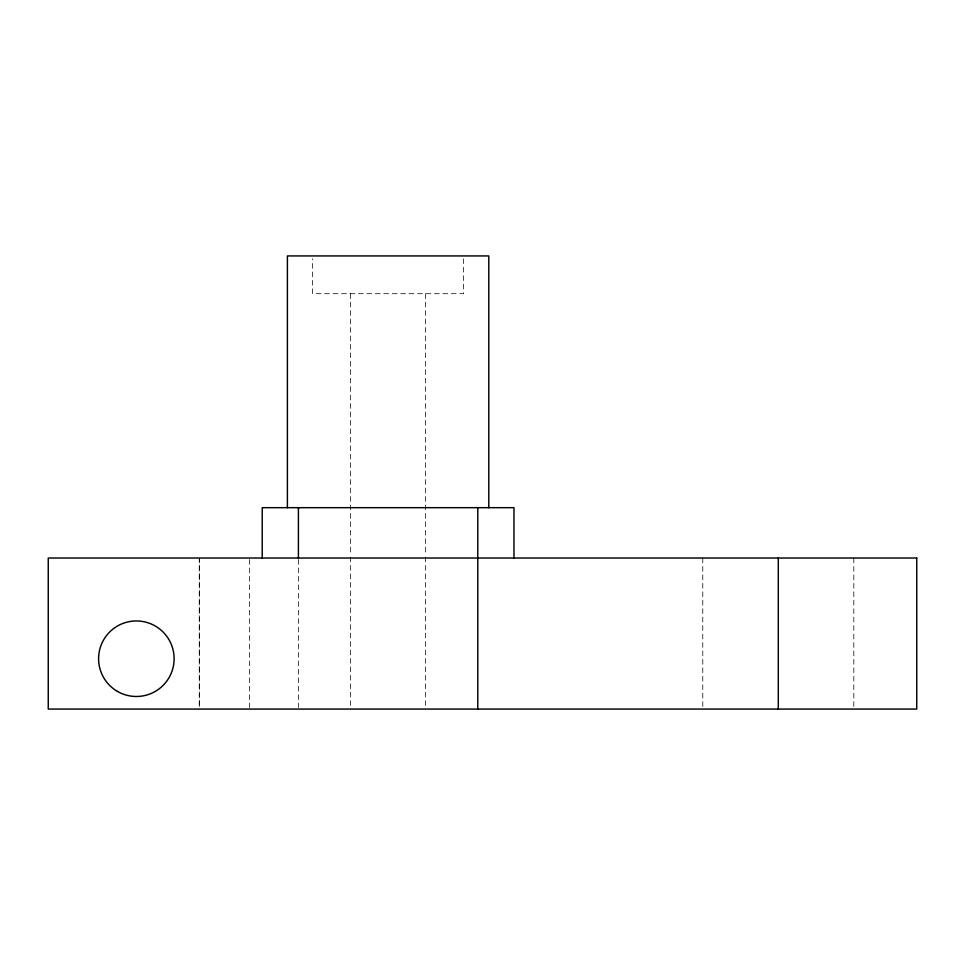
<?xml version="1.0" encoding="UTF-8"?>
<svg xmlns="http://www.w3.org/2000/svg" width="965" height="965" viewBox="0 0 965 965"><rect width="100%" height="100%" fill="white"/><g stroke="black" fill="none" stroke-linecap="round" stroke-linejoin="round"><path stroke-width="0.72" stroke-dasharray="4.83 3.62" d="M199.297 558.023L199.297 707.574L199.297 559.519M853.82 558.023L853.82 707.574M702.773 558.023L702.773 707.574M463.598 258.837L463.598 293.698L312.588 293.698L312.588 258.837M425.553 293.698L425.553 555.563M425.553 557.058L425.553 707.562M350.645 293.698L350.645 555.563M350.645 557.058L350.645 707.562M298.402 559.519L298.414 707.574M249.646 559.519L249.646 707.574"/><path stroke-width="1.45" d="M262.227 558.023L262.227 507.674L513.971 507.674L513.971 558.023M287.401 507.674L287.401 255.93L488.797 255.93L488.797 507.674M298.402 558.023L298.414 507.674L299.09 507.674M477.784 507.674L477.784 709.07M778.297 558.023L778.297 709.07M916.75 558.023L48.25 558.023L48.25 709.07L916.75 709.07L916.75 558.023M117.477 691.423A37.756 37.756 0 0 0 174.122 658.721A37.756 37.756 0 0 0 117.477 626.02A37.756 37.756 0 0 0 117.477 691.423"/></g></svg>
